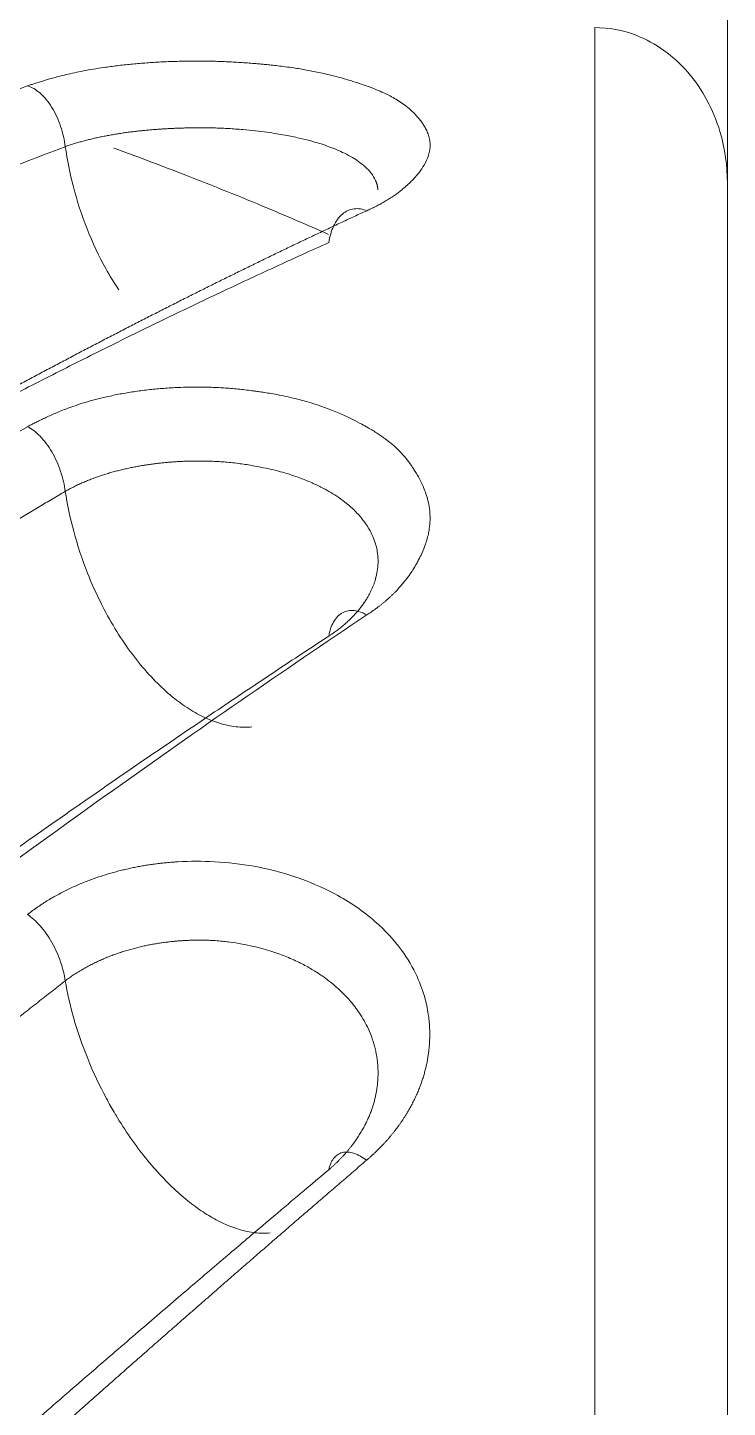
# Model space of a CAD drawing. Extents: x 6534 to 7663, y 0 to 827.
# Drawn here: x 6977.86 to 6980.73, y 237.98 to 243.63 of the extents above; entities that cross this region are included whole.
import ezdxf

# ---------------------------------------------------------------- set-up
doc = ezdxf.new("R2010")
doc.units = 0
doc.header["$LTSCALE"] = 30
doc.header["$MEASUREMENT"] = 0
doc.layers.add('1', color=7, linetype='CONTINUOUS')

msp = doc.modelspace()

# ---------------------------------------------------------------- linework, layer by layer
at = {"layer": '1', "color": 7, "linetype": 'Continuous', "lineweight": 18}
for points in [[(6980.7314, 245.6029), (6980.7314, 245.1228), (6980.7314, 244.2819), (6980.7314, 243.6039), (6980.7314, 243.1238), (6980.7314, 242.9951)], [(6980.7314, 242.9951), (6980.7314, 242.5837), (6980.7314, 241.2386), (6980.7314, 239.4073), (6980.7314, 237.1396), (6980.7314, 234.4967), (6980.7314, 231.5502), (6980.7314, 228.3798), (6980.7314, 225.0709), (6980.7314, 223.392)]]:
    msp.add_open_spline(points, degree=2, dxfattribs=at)
at = {"layer": '1', "color": 7, "linetype": 'Continuous', "lineweight": 13}
msp.add_rational_spline([(6980.1879, 243.6313), (6980.1879, 241.1796), (6980.1879, 233.2898), (6980.1879, 223.2876)], [1, 0.859501765558, 0.859501765558, 1], degree=3, dxfattribs=at)
for points, knots in [([(6980.1879, 243.6313), (6980.2433, 243.6313), (6980.3785, 243.6086), (6980.5837, 243.4656), (6980.7107, 243.2244), (6980.7314, 243.0627), (6980.7314, 242.9951)], [0, 0, 0, 0, 0.215664, 0.495437, 0.77521, 1, 1, 1, 1]), ([(6978.0172, 243.1433), (6978.0137, 243.1702), (6978.0075, 243.1986), (6977.9935, 243.2402), (6977.9881, 243.2538), (6977.976, 243.28), (6977.9693, 243.2925), (6977.9549, 243.3159), (6977.9471, 243.3268), (6977.9309, 243.3463), (6977.9225, 243.3549), (6977.9054, 243.3699), (6977.8967, 243.3761), (6977.8796, 243.3862), (6977.8711, 243.39), (6977.8628, 243.3927)], [0, 0, 0, 0, 0.25, 0.25, 0.375, 0.375, 0.5, 0.5, 0.625, 0.625, 0.75, 0.75, 0.875, 0.875, 1, 1, 1, 1]), ([(6979.2988, 242.966), (6979.2987, 242.967), (6979.2986, 242.9692), (6979.2982, 242.9724), (6979.2977, 242.9756), (6979.2972, 242.9788), (6979.2965, 242.9819), (6979.2958, 242.9849), (6979.2951, 242.988), (6979.2942, 242.9909), (6979.2933, 242.9938), (6979.2923, 242.9966), (6979.2913, 242.9994), (6979.2902, 243.0021), (6979.285, 243.0143), (6979.273, 243.034), (6979.249, 243.0593), (6979.2227, 243.0806), (6979.1942, 243.0996), (6979.1638, 243.1157), (6979.1314, 243.1303), (6979.0992, 243.1431), (6979.0641, 243.1552), (6979.0237, 243.1672), (6978.9746, 243.1792), (6978.9271, 243.1893), (6978.8823, 243.1968), (6978.8421, 243.2025), (6978.796, 243.2082), (6978.7435, 243.2137), (6978.7017, 243.2169), (6978.6732, 243.2184), (6978.6602, 243.219), (6978.6467, 243.2195), (6978.6328, 243.2199), (6978.6184, 243.2202), (6978.6037, 243.2205), (6978.5885, 243.2207), (6978.5729, 243.2208), (6978.5569, 243.2207), (6978.5405, 243.2206), (6978.5238, 243.2203), (6978.5066, 243.22), (6978.4891, 243.2194), (6978.4713, 243.2188), (6978.4532, 243.218), (6978.4347, 243.2171), (6978.416, 243.2159), (6978.3971, 243.2147), (6978.3779, 243.2132), (6978.3585, 243.2115), (6978.3389, 243.2097), (6978.3192, 243.2076), (6978.2995, 243.2054), (6978.2796, 243.2029), (6978.2597, 243.2002), (6978.2399, 243.1972), (6978.22, 243.194), (6978.2003, 243.1906), (6978.1807, 243.187), (6978.1613, 243.1831), (6978.1421, 243.1789), (6978.1231, 243.1745), (6978.1045, 243.1699), (6978.0862, 243.1651), (6978.0682, 243.16), (6978.0507, 243.1546), (6978.0336, 243.1491), (6978.0227, 243.1452), (6978.0172, 243.1433)], [0, 0, 0, 0, 0.005042, 0.010337, 0.015558, 0.020704, 0.025775, 0.030771, 0.035692, 0.040536, 0.045305, 0.049999, 0.054616, 0.059157, 0.063622, 0.116319, 0.162418, 0.202137, 0.235867, 0.271692, 0.303231, 0.331563, 0.358263, 0.390481, 0.424583, 0.462768, 0.484413, 0.508611, 0.53546, 0.565019, 0.597325, 0.604147, 0.611175, 0.618408, 0.625847, 0.633493, 0.641347, 0.649407, 0.657676, 0.666153, 0.674839, 0.683733, 0.692837, 0.702151, 0.711674, 0.721407, 0.731349, 0.741502, 0.751864, 0.762436, 0.773216, 0.784204, 0.795398, 0.806796, 0.818398, 0.830202, 0.842204, 0.854402, 0.866791, 0.879368, 0.892127, 0.905065, 0.918175, 0.931449, 0.944878, 0.958457, 0.972176, 0.986028, 1, 1, 1, 1]), ([(6978.0172, 243.1433), (6978.0251, 243.0893), (6978.0477, 242.976), (6978.1033, 242.8042), (6978.1702, 242.6623), (6978.2184, 242.5843), (6978.2374, 242.5565)], [0, 0, 0, 0, 0.268599, 0.549112, 0.829625, 1, 1, 1, 1]), ([(6979.2527, 242.8809), (6979.2444, 242.8843), (6979.2358, 242.8868), (6979.2186, 242.8895), (6979.2099, 242.8897), (6979.1928, 242.8877), (6979.1844, 242.8854), (6979.1681, 242.8782), (6979.1604, 242.8733), (6979.1458, 242.8611), (6979.1391, 242.8537), (6979.127, 242.837), (6979.1215, 242.8277), (6979.1075, 242.7974), (6979.1012, 242.7742), (6979.0977, 242.7505)], [0, 0, 0, 0, 0.125, 0.125, 0.25, 0.25, 0.375, 0.375, 0.5, 0.5, 0.625, 0.625, 0.75, 0.75, 1, 1, 1, 1]), ([(6977.8627, 241.9957), (6977.871, 241.9914), (6977.8795, 241.9861), (6977.8967, 241.973), (6977.9054, 241.9654), (6977.9225, 241.9478), (6977.931, 241.9379), (6977.9471, 241.9163), (6977.9549, 241.9046), (6977.9694, 241.8797), (6977.9761, 241.8666), (6977.9882, 241.8396), (6977.9936, 241.8258), (6978.0075, 241.7842), (6978.0137, 241.7564), (6978.0172, 241.7307)], [0, 0, 0, 0, 0.125, 0.125, 0.25, 0.25, 0.375, 0.375, 0.5, 0.5, 0.625, 0.625, 0.75, 0.75, 1, 1, 1, 1]), ([(6979.2989, 241.4579), (6979.2989, 241.459), (6979.2982, 241.4698), (6979.2958, 241.4894), (6979.2865, 241.5281), (6979.267, 241.5728), (6979.2333, 241.6204), (6979.1983, 241.6582), (6979.1641, 241.6869), (6979.1314, 241.7102), (6979.0989, 241.7305), (6979.0635, 241.7497), (6979.0229, 241.7688), (6978.9736, 241.7882), (6978.9258, 241.8043), (6978.8806, 241.8164), (6978.8399, 241.8258), (6978.793, 241.8352), (6978.7397, 241.8438), (6978.6972, 241.8488), (6978.6684, 241.8512), (6978.6554, 241.8521), (6978.6419, 241.853), (6978.628, 241.8537), (6978.6137, 241.8543), (6978.599, 241.8547), (6978.5838, 241.855), (6978.5683, 241.8552), (6978.5524, 241.8551), (6978.5361, 241.8549), (6978.5194, 241.8545), (6978.5023, 241.8539), (6978.4849, 241.8531), (6978.4672, 241.852), (6978.4492, 241.8507), (6978.4309, 241.8491), (6978.4123, 241.8473), (6978.3935, 241.8452), (6978.3745, 241.8428), (6978.3552, 241.8401), (6978.3358, 241.8371), (6978.3163, 241.8337), (6978.2967, 241.83), (6978.2771, 241.8259), (6978.2574, 241.8215), (6978.2377, 241.8168), (6978.2181, 241.8116), (6978.1985, 241.8061), (6978.1791, 241.8002), (6978.1599, 241.794), (6978.1409, 241.7873), (6978.1221, 241.7803), (6978.1036, 241.7729), (6978.0855, 241.7652), (6978.0677, 241.7571), (6978.0504, 241.7486), (6978.0334, 241.7399), (6978.0226, 241.7338), (6978.0172, 241.7307)], [0, 0, 0, 0, 0.003671, 0.035284, 0.064346, 0.132622, 0.189311, 0.235129, 0.271362, 0.303212, 0.331785, 0.358721, 0.390993, 0.425203, 0.463545, 0.485392, 0.509865, 0.537067, 0.567058, 0.599876, 0.60669, 0.613707, 0.620926, 0.628348, 0.635974, 0.643803, 0.651837, 0.660076, 0.66852, 0.677169, 0.686024, 0.695085, 0.704352, 0.713826, 0.723506, 0.733392, 0.743486, 0.753785, 0.764291, 0.775002, 0.785918, 0.797036, 0.808355, 0.819874, 0.831592, 0.843505, 0.85561, 0.867904, 0.880381, 0.893039, 0.905872, 0.918873, 0.932036, 0.945353, 0.958815, 0.972417, 0.986149, 1, 1, 1, 1]), ([(6978.0171, 241.7307), (6977.9993, 241.7202), (6977.9635, 241.6991), (6977.9096, 241.6671), (6977.8553, 241.6348), (6977.8006, 241.6021), (6977.7456, 241.5691), (6977.6902, 241.5357), (6977.6344, 241.502), (6977.5783, 241.4679), (6977.5218, 241.4334), (6977.4649, 241.3985), (6977.4076, 241.3633), (6977.35, 241.3277), (6977.292, 241.2918), (6977.2336, 241.2554), (6977.1749, 241.2187), (6977.1157, 241.1816), (6977.0562, 241.1441), (6976.9964, 241.1062), (6976.9361, 241.068), (6976.8755, 241.0293), (6976.8145, 240.9903), (6976.7531, 240.9508), (6976.6913, 240.911), (6976.6291, 240.8707), (6976.5666, 240.8301), (6976.5037, 240.789), (6976.4404, 240.7476), (6976.3767, 240.7057), (6976.3127, 240.6634), (6976.2483, 240.6207), (6976.1834, 240.5776), (6976.1182, 240.5341), (6976.0527, 240.4902), (6975.9867, 240.4458), (6975.9204, 240.401), (6975.8536, 240.3558), (6975.7865, 240.3101), (6975.719, 240.264), (6975.6511, 240.2175), (6975.5829, 240.1706), (6975.5142, 240.1232), (6975.4452, 240.0753), (6975.3758, 240.0271), (6975.3059, 239.9783), (6975.2358, 239.9292), (6975.1652, 239.8796), (6975.0942, 239.8295), (6975.0229, 239.779), (6974.9511, 239.728), (6974.879, 239.6766), (6974.8065, 239.6247), (6974.7336, 239.5723), (6974.6603, 239.5195), (6974.5867, 239.4662), (6974.5126, 239.4125), (6974.4382, 239.3583), (6974.3634, 239.3036), (6974.2882, 239.2484), (6974.2126, 239.1928), (6974.1366, 239.1367), (6974.0602, 239.0801), (6973.9835, 239.0231), (6973.9063, 238.9655), (6973.8288, 238.9075), (6973.7509, 238.8489), (6973.5594, 238.7046), (6973.1752, 238.4118), (6972.5172, 237.899), (6971.6172, 237.1761), (6970.4719, 236.2212), (6969.4315, 235.3157), (6968.5074, 234.4855), (6967.7074, 233.7512), (6966.685, 232.787), (6965.9243, 232.0452), (6965.4982, 231.6221), (6965.4787, 231.6027), (6965.4576, 231.5818), (6965.4352, 231.5594), (6965.4112, 231.5356), (6965.3858, 231.5102), (6965.3589, 231.4834), (6965.3305, 231.4551), (6965.3007, 231.4253), (6965.2694, 231.3941), (6965.2366, 231.3613), (6965.2024, 231.327), (6965.1667, 231.2912), (6965.1296, 231.2539), (6965.0909, 231.2151), (6965.0508, 231.1748), (6965.0093, 231.133), (6964.9663, 231.0896), (6964.9218, 231.0447), (6964.8758, 230.9982), (6964.8284, 230.9503), (6964.7795, 230.9007), (6964.7292, 230.8496), (6964.6774, 230.797), (6964.6242, 230.7428), (6964.5694, 230.687), (6964.5133, 230.6297), (6964.4557, 230.5707), (6964.3966, 230.5102), (6964.336, 230.4481), (6964.2741, 230.3843), (6964.2106, 230.319), (6964.1457, 230.2521), (6964.0794, 230.1835), (6964.0116, 230.1133), (6963.9424, 230.0414), (6963.8717, 229.9679), (6963.7996, 229.8928), (6963.726, 229.816), (6963.651, 229.7375), (6963.5746, 229.6574), (6963.4967, 229.5755), (6963.4174, 229.492), (6963.3367, 229.4068), (6963.2545, 229.3198), (6963.1709, 229.2312), (6963.0859, 229.1408), (6962.9995, 229.0487), (6962.9116, 228.9548), (6962.8223, 228.8592), (6962.7316, 228.7618), (6962.6396, 228.6626), (6962.5461, 228.5617), (6962.4512, 228.4589), (6962.3549, 228.3544), (6962.2572, 228.2481), (6962.1581, 228.1399), (6962.0577, 228.0299), (6961.9558, 227.9181), (6961.8526, 227.8044), (6961.748, 227.6889), (6961.6421, 227.5715), (6961.5348, 227.4522), (6961.4262, 227.331), (6961.3162, 227.2079), (6961.2048, 227.0829), (6961.0921, 226.956), (6960.9781, 226.8271), (6960.8628, 226.6964), (6960.7462, 226.5636), (6960.6282, 226.4289), (6960.509, 226.2922), (6960.3885, 226.1536), (6960.2666, 226.0129), (6960.1851, 225.9184), (6960.1441, 225.8708)], [0, 0, 0, 0, 0.003229, 0.006476, 0.009741, 0.013023, 0.016324, 0.019643, 0.02298, 0.026334, 0.029707, 0.033098, 0.036506, 0.039933, 0.043377, 0.04684, 0.05032, 0.053819, 0.057335, 0.06087, 0.064422, 0.067993, 0.071581, 0.075188, 0.078812, 0.082455, 0.086115, 0.089794, 0.093491, 0.097205, 0.100938, 0.104688, 0.108457, 0.112244, 0.116048, 0.119871, 0.123712, 0.127571, 0.131448, 0.135343, 0.139256, 0.143187, 0.147136, 0.151103, 0.155088, 0.159092, 0.163113, 0.167152, 0.17121, 0.175286, 0.179379, 0.183491, 0.187621, 0.191769, 0.195935, 0.200119, 0.204321, 0.208541, 0.212779, 0.217036, 0.22131, 0.225603, 0.229913, 0.234242, 0.238589, 0.242954, 0.247336, 0.251737, 0.275255, 0.311975, 0.361889, 0.424998, 0.501323, 0.53292, 0.576628, 0.632469, 0.700484, 0.701475, 0.702547, 0.703699, 0.704932, 0.706246, 0.70764, 0.709115, 0.710671, 0.712307, 0.714024, 0.715822, 0.7177, 0.71966, 0.7217, 0.72382, 0.726022, 0.728304, 0.730667, 0.733111, 0.735636, 0.738242, 0.740928, 0.743696, 0.746544, 0.749473, 0.752483, 0.755575, 0.758747, 0.762, 0.765334, 0.76875, 0.772246, 0.775824, 0.779483, 0.783223, 0.787044, 0.790946, 0.79493, 0.798995, 0.803142, 0.80737, 0.81168, 0.816071, 0.820543, 0.825098, 0.829734, 0.834451, 0.839251, 0.844132, 0.849096, 0.854141, 0.859268, 0.864477, 0.869769, 0.875143, 0.880598, 0.886137, 0.891757, 0.89746, 0.903246, 0.909114, 0.915065, 0.921099, 0.927216, 0.933415, 0.939698, 0.946064, 0.952513, 0.959046, 0.965662, 0.972361, 0.979145, 0.986013, 0.992964, 1, 1, 1, 1]), ([(6978.0172, 241.7307), (6978.0253, 241.6778), (6978.0484, 241.5669), (6978.1001, 241.4098), (6978.1436, 241.3123), (6978.1638, 241.272)], [0, 0, 0, 0, 0.360601, 0.726933, 1, 1, 1, 1]), ([(6978.1698, 241.2602), (6978.2063, 241.1888), (6978.2479, 241.1219), (6978.3142, 241.0335), (6978.3369, 241.006), (6978.383, 240.9555), (6978.4063, 240.9324), (6978.4528, 240.891), (6978.4761, 240.8726), (6978.5105, 240.8484), (6978.5219, 240.8409), (6978.5444, 240.8272), (6978.5555, 240.8208), (6978.5886, 240.8035), (6978.6104, 240.7939), (6978.6549, 240.7783), (6978.6775, 240.7723), (6978.7229, 240.7648), (6978.7456, 240.7633), (6978.7727, 240.7644), (6978.7774, 240.7647), (6978.782, 240.7651)], [0, 0, 0, 0, 0.217185, 0.217185, 0.325777, 0.325777, 0.434369, 0.434369, 0.542962, 0.542962, 0.597258, 0.597258, 0.651554, 0.651554, 0.760147, 0.760147, 0.868739, 0.868739, 0.977331, 0.977331, 1, 1, 1, 1]), ([(6979.2528, 241.2242), (6979.2444, 241.2291), (6979.2359, 241.2332), (6979.2186, 241.2394), (6979.2099, 241.2415), (6979.1928, 241.2433), (6979.1843, 241.243), (6979.1681, 241.2399), (6979.1603, 241.2371), (6979.1457, 241.229), (6979.139, 241.2237), (6979.1268, 241.211), (6979.1214, 241.2035), (6979.1073, 241.1787), (6979.101, 241.1588), (6979.0975, 241.1378)], [0, 0, 0, 0, 0.125, 0.125, 0.25, 0.25, 0.375, 0.375, 0.5, 0.5, 0.625, 0.625, 0.75, 0.75, 1, 1, 1, 1]), ([(6979.5068, 239.433), (6979.5071, 239.4352), (6979.5077, 239.4404), (6979.5086, 239.4484), (6979.5094, 239.4571), (6979.51, 239.4656), (6979.5105, 239.4742), (6979.5109, 239.4826), (6979.5112, 239.491), (6979.5113, 239.4994), (6979.5113, 239.5076), (6979.5112, 239.5159), (6979.511, 239.524), (6979.5107, 239.5321), (6979.5102, 239.5402), (6979.5097, 239.5481), (6979.509, 239.556), (6979.5082, 239.5639), (6979.5073, 239.5717), (6979.5037, 239.6005), (6979.4923, 239.658), (6979.4594, 239.75), (6979.3956, 239.8589), (6979.2881, 239.9761), (6979.1397, 240.0787), (6978.9675, 240.1531), (6978.7982, 240.1967), (6978.6345, 240.2159), (6978.5224, 240.2156), (6978.4601, 240.2115), (6978.4414, 240.21), (6978.4223, 240.2082), (6978.4028, 240.206), (6978.383, 240.2035), (6978.3629, 240.2007), (6978.3425, 240.1974), (6978.3218, 240.1938), (6978.3009, 240.1898), (6978.2797, 240.1853), (6978.2582, 240.1804), (6978.2366, 240.1751), (6978.2147, 240.1692), (6978.1927, 240.1629), (6978.1705, 240.156), (6978.1483, 240.1486), (6978.1259, 240.1407), (6978.1035, 240.1322), (6978.081, 240.1231), (6978.0585, 240.1134), (6978.0361, 240.1031), (6978.0137, 240.0922), (6977.9915, 240.0806), (6977.9694, 240.0684), (6977.9474, 240.0555), (6977.9257, 240.0419), (6977.9043, 240.0276), (6977.8831, 240.0126), (6977.8696, 240.0022), (6977.8627, 239.9969)], [0, 0, 0, 0, 0.004137, 0.009409, 0.014648, 0.019857, 0.025033, 0.030178, 0.03529, 0.040369, 0.045416, 0.05043, 0.055411, 0.060359, 0.065273, 0.070153, 0.075, 0.079812, 0.084591, 0.089335, 0.132984, 0.191615, 0.26437, 0.349752, 0.445745, 0.523958, 0.594338, 0.6581, 0.716266, 0.723421, 0.730739, 0.738221, 0.745869, 0.753686, 0.761673, 0.769835, 0.778172, 0.786688, 0.795385, 0.804268, 0.813338, 0.822599, 0.832056, 0.841711, 0.851568, 0.861631, 0.871905, 0.882394, 0.893102, 0.904033, 0.915191, 0.926582, 0.93821, 0.95008, 0.962192, 0.974549, 0.987152, 1, 1, 1, 1]), ([(6977.8627, 239.9969), (6977.871, 239.9912), (6977.8795, 239.9845), (6977.8967, 239.9689), (6977.9054, 239.96), (6977.9225, 239.9405), (6977.9309, 239.9297), (6977.9471, 239.9067), (6977.9549, 239.8944), (6977.9694, 239.8689), (6977.9761, 239.8557), (6977.9882, 239.8288), (6977.9935, 239.8153), (6978.0075, 239.7749), (6978.0137, 239.7487), (6978.0172, 239.7249)], [0, 0, 0, 0, 0.125, 0.125, 0.25, 0.25, 0.375, 0.375, 0.5, 0.5, 0.625, 0.625, 0.75, 0.75, 1, 1, 1, 1]), ([(6979.2989, 239.3644), (6979.2989, 239.3647), (6979.2988, 239.3673), (6979.2986, 239.3723), (6979.2981, 239.3792), (6979.2975, 239.3861), (6979.2968, 239.3928), (6979.2961, 239.3995), (6979.2952, 239.4061), (6979.2943, 239.4125), (6979.2932, 239.4189), (6979.2921, 239.4252), (6979.2909, 239.4313), (6979.2897, 239.4374), (6979.2883, 239.4433), (6979.287, 239.4492), (6979.2855, 239.4549), (6979.284, 239.4605), (6979.279, 239.4784), (6979.2691, 239.5069), (6979.252, 239.544), (6979.2334, 239.5769), (6979.2143, 239.6057), (6979.1916, 239.6356), (6979.1648, 239.6656), (6979.1332, 239.6957), (6979.102, 239.7221), (6979.0678, 239.7473), (6979.0283, 239.7727), (6978.9803, 239.7987), (6978.9357, 239.8191), (6978.896, 239.8343), (6978.8636, 239.8452), (6978.8272, 239.8561), (6978.7863, 239.8667), (6978.7407, 239.8764), (6978.7043, 239.8822), (6978.679, 239.8853), (6978.6662, 239.8867), (6978.6529, 239.888), (6978.6392, 239.8891), (6978.625, 239.89), (6978.6104, 239.8907), (6978.5954, 239.8913), (6978.5799, 239.8916), (6978.564, 239.8917), (6978.5476, 239.8915), (6978.5309, 239.8911), (6978.5138, 239.8904), (6978.4962, 239.8895), (6978.4784, 239.8882), (6978.4601, 239.8865), (6978.4416, 239.8845), (6978.4227, 239.8822), (6978.4036, 239.8795), (6978.3842, 239.8763), (6978.3646, 239.8727), (6978.3448, 239.8687), (6978.3249, 239.8643), (6978.3048, 239.8593), (6978.2847, 239.8539), (6978.2645, 239.848), (6978.2443, 239.8416), (6978.2241, 239.8347), (6978.204, 239.8273), (6978.1841, 239.8193), (6978.1643, 239.8108), (6978.1447, 239.8018), (6978.1253, 239.7923), (6978.1063, 239.7823), (6978.0876, 239.7718), (6978.0693, 239.7608), (6978.0514, 239.7493), (6978.0339, 239.7374), (6978.0228, 239.7291), (6978.0172, 239.7249)], [0, 0, 0, 0, 0.000731, 0.006642, 0.012478, 0.018238, 0.023922, 0.029529, 0.03506, 0.040513, 0.045888, 0.051186, 0.056405, 0.061546, 0.066608, 0.071591, 0.076495, 0.081321, 0.086068, 0.12255, 0.155651, 0.185457, 0.212098, 0.23574, 0.270728, 0.3016, 0.329319, 0.355271, 0.38732, 0.420905, 0.458363, 0.476326, 0.496097, 0.517756, 0.541348, 0.566902, 0.59444, 0.601139, 0.608054, 0.615183, 0.62253, 0.630094, 0.637876, 0.645876, 0.654095, 0.662532, 0.67119, 0.680068, 0.689165, 0.698484, 0.708023, 0.717783, 0.727763, 0.737965, 0.748388, 0.759032, 0.769895, 0.780977, 0.792277, 0.803792, 0.815522, 0.827465, 0.839617, 0.851977, 0.864538, 0.877297, 0.89025, 0.903391, 0.916714, 0.930211, 0.943872, 0.957691, 0.971658, 0.985766, 1, 1, 1, 1]), ([(6978.0172, 239.7249), (6977.9987, 239.7104), (6977.9611, 239.6811), (6977.9041, 239.6363), (6977.8454, 239.5901), (6977.7852, 239.5427), (6977.7235, 239.4939), (6977.6602, 239.4438), (6977.5954, 239.3923), (6977.529, 239.3395), (6977.461, 239.2852), (6977.3915, 239.2296), (6977.3204, 239.1725), (6977.2477, 239.114), (6977.1734, 239.0541), (6977.0975, 238.9928), (6977.02, 238.9299), (6976.9409, 238.8656), (6976.8602, 238.7998), (6976.7779, 238.7325), (6976.6939, 238.6637), (6976.6083, 238.5934), (6976.5211, 238.5215), (6976.4323, 238.448), (6976.3418, 238.373), (6976.2497, 238.2964), (6976.1559, 238.2182), (6976.0605, 238.1384), (6975.9634, 238.0569), (6975.8646, 237.9738), (6975.7642, 237.889), (6975.6621, 237.8026), (6975.5583, 237.7145), (6975.4528, 237.6247), (6975.3457, 237.5331), (6975.2369, 237.4399), (6975.1263, 237.3449), (6975.0141, 237.2481), (6974.9002, 237.1496), (6974.7846, 237.0492), (6974.6672, 236.9471), (6974.5482, 236.8432), (6974.4275, 236.7374), (6974.305, 236.6298), (6974.1809, 236.5204), (6974.055, 236.4091), (6973.9274, 236.2959), (6973.7981, 236.1808), (6973.667, 236.0638), (6973.5342, 235.9449), (6973.3997, 235.824), (6973.2635, 235.7012), (6973.1256, 235.5764), (6972.9859, 235.4497), (6972.8444, 235.3209), (6972.7013, 235.1901), (6972.5564, 235.0573), (6972.4097, 234.9225), (6972.2614, 234.7856), (6972.1113, 234.6467), (6971.9594, 234.5057), (6971.8058, 234.3626), (6971.6505, 234.2173), (6971.4934, 234.07), (6971.3347, 233.9205), (6971.1741, 233.7689), (6971.0119, 233.6152), (6970.6578, 233.2785), (6970.1113, 232.754), (6969.3717, 232.0336), (6968.6304, 231.301), (6967.888, 230.5567), (6967.3403, 229.9998), (6966.9199, 229.5687), (6966.5586, 229.1966), (6965.9935, 228.6095), (6965.4788, 228.0681), (6965.0851, 227.6502), (6964.8824, 227.4343), (6964.6885, 227.227), (6964.5036, 227.0285), (6964.3274, 226.8389), (6964.1602, 226.6582), (6964.0017, 226.4866), (6963.8521, 226.324), (6963.7112, 226.1706), (6963.5792, 226.0265), (6963.4942, 225.9333), (6963.4531, 225.8883)], [0, 0, 0, 0, 0.004114, 0.008336, 0.012667, 0.017104, 0.02165, 0.026303, 0.031064, 0.035933, 0.04091, 0.045994, 0.051185, 0.056485, 0.061892, 0.067406, 0.073028, 0.078757, 0.084594, 0.090538, 0.09659, 0.102749, 0.109016, 0.11539, 0.121871, 0.128459, 0.135155, 0.141958, 0.148869, 0.155887, 0.163012, 0.170244, 0.177583, 0.18503, 0.192584, 0.200244, 0.208012, 0.215888, 0.22387, 0.231959, 0.240155, 0.248458, 0.256868, 0.265386, 0.274009, 0.28274, 0.291578, 0.300522, 0.309574, 0.318732, 0.327997, 0.33737, 0.346849, 0.356436, 0.366129, 0.37593, 0.385839, 0.395854, 0.405977, 0.416207, 0.426545, 0.43699, 0.447542, 0.458202, 0.46897, 0.479846, 0.490829, 0.50192, 0.551693, 0.601479, 0.651284, 0.701114, 0.750975, 0.761533, 0.785784, 0.823743, 0.875438, 0.8897, 0.903376, 0.916465, 0.928967, 0.940881, 0.952206, 0.962944, 0.973092, 0.982651, 0.991621, 1, 1, 1, 1]), ([(6978.0172, 239.7249), (6978.0254, 239.6757), (6978.0487, 239.5716), (6978.1057, 239.4058), (6978.1666, 239.2762), (6978.2065, 239.2052), (6978.2172, 239.1869)], [0, 0, 0, 0, 0.297698, 0.596217, 0.894736, 1, 1, 1, 1]), ([(6978.224, 239.1754), (6978.2431, 239.1433), (6978.2632, 239.1123), (6978.3045, 239.0528), (6978.3258, 239.0245), (6978.3689, 238.9711), (6978.3908, 238.946), (6978.4346, 238.8995), (6978.4566, 238.878), (6978.5002, 238.8389), (6978.5218, 238.8211), (6978.5639, 238.7895), (6978.5845, 238.7756), (6978.6155, 238.7568), (6978.6259, 238.7509), (6978.6468, 238.7397), (6978.6574, 238.7345), (6978.6892, 238.7199), (6978.7106, 238.7118), (6978.7532, 238.6993), (6978.7744, 238.6949), (6978.8161, 238.6903), (6978.8366, 238.69), (6978.8565, 238.692)], [0, 0, 0, 0, 0.100002, 0.100002, 0.200005, 0.200005, 0.300007, 0.300007, 0.40001, 0.40001, 0.500012, 0.500012, 0.600015, 0.600015, 0.650016, 0.650016, 0.700017, 0.700017, 0.80002, 0.80002, 0.900022, 0.900022, 1, 1, 1, 1]), ([(6979.0978, 238.9509), (6979.1012, 238.9684), (6979.1075, 238.9842), (6979.1214, 239.0026), (6979.1267, 239.0079), (6979.1388, 239.0161), (6979.1455, 239.0191), (6979.16, 239.0228), (6979.1678, 239.0234), (6979.184, 239.0223), (6979.1924, 239.0206), (6979.2095, 239.0149), (6979.2182, 239.0111), (6979.2354, 239.0015), (6979.244, 238.9959), (6979.2523, 238.9896)], [0, 0, 0, 0, 0.25, 0.25, 0.375, 0.375, 0.5, 0.5, 0.625, 0.625, 0.75, 0.75, 0.875, 0.875, 1, 1, 1, 1])]:
    msp.add_open_spline(points, degree=3, knots=knots, dxfattribs=at)
at = {"layer": '1', "color": 7, "linetype": 'Continuous', "lineweight": 18}
for points, knots in [([(6979.2527, 242.8809), (6979.2556, 242.8822), (6979.2615, 242.8848), (6979.2703, 242.8889), (6979.2792, 242.8931), (6979.2882, 242.8975), (6979.2971, 242.9021), (6979.3061, 242.9069), (6979.3152, 242.9118), (6979.3242, 242.9169), (6979.3331, 242.9222), (6979.3421, 242.9276), (6979.351, 242.9333), (6979.3598, 242.9391), (6979.3758, 242.9502), (6979.3963, 242.9657), (6979.4183, 242.9845), (6979.4348, 243.0003), (6979.4467, 243.0129), (6979.4577, 243.0255), (6979.4723, 243.0432), (6979.4916, 243.0717), (6979.5053, 243.1023), (6979.5118, 243.1305), (6979.5132, 243.1522), (6979.511, 243.1739), (6979.5053, 243.1945), (6979.4971, 243.2133), (6979.4879, 243.2299), (6979.4777, 243.245), (6979.4671, 243.2585), (6979.4565, 243.2705), (6979.4473, 243.28), (6979.4376, 243.2896), (6979.4241, 243.3018), (6979.4041, 243.3177), (6979.3802, 243.3338), (6979.3558, 243.3479), (6979.3295, 243.3611), (6979.2983, 243.3749), (6979.2662, 243.3874), (6979.2314, 243.3997), (6979.1947, 243.4117), (6979.1478, 243.4255), (6979.1033, 243.437), (6979.0648, 243.4459), (6979.0356, 243.452), (6979.0073, 243.4573), (6978.9802, 243.462), (6978.9511, 243.4665), (6978.9207, 243.4707), (6978.8898, 243.4745), (6978.8627, 243.4776), (6978.8394, 243.48), (6978.82, 243.4818), (6978.8047, 243.4831), (6978.7864, 243.4847), (6978.7637, 243.4865), (6978.735, 243.4885), (6978.7061, 243.4902), (6978.6771, 243.4916), (6978.648, 243.4928), (6978.6204, 243.4936), (6978.5834, 243.4942), (6978.5411, 243.4943), (6978.4965, 243.4936), (6978.4513, 243.4923), (6978.4015, 243.4902), (6978.3433, 243.4864), (6978.2859, 243.4815), (6978.2295, 243.4753), (6978.1637, 243.4666), (6978.0925, 243.4546), (6978.0338, 243.442), (6977.9946, 243.4322), (6977.9709, 243.4259), (6977.9489, 243.4198), (6977.9287, 243.4138), (6977.9101, 243.4081), (6977.893, 243.4027), (6977.8774, 243.3976), (6977.8675, 243.3943), (6977.8628, 243.3927)], [0, 0, 0, 0, 0.004196, 0.008522, 0.012978, 0.017566, 0.022285, 0.027135, 0.032119, 0.037236, 0.042486, 0.047869, 0.053387, 0.059039, 0.064826, 0.085387, 0.103049, 0.117746, 0.129428, 0.138061, 0.15248, 0.178567, 0.21651, 0.236498, 0.256691, 0.277053, 0.29755, 0.315177, 0.331444, 0.346359, 0.359933, 0.372181, 0.383117, 0.389128, 0.402054, 0.421811, 0.440026, 0.455709, 0.470238, 0.487256, 0.506967, 0.518872, 0.537059, 0.557447, 0.579966, 0.591631, 0.602596, 0.612874, 0.622478, 0.631418, 0.642987, 0.653169, 0.66199, 0.669472, 0.67563, 0.680475, 0.684017, 0.692951, 0.701856, 0.710736, 0.719594, 0.728435, 0.737262, 0.744603, 0.761859, 0.77536, 0.78493, 0.802815, 0.820788, 0.838877, 0.857111, 0.875511, 0.904838, 0.932147, 0.942455, 0.952258, 0.961548, 0.970316, 0.978552, 0.98625, 0.993401, 1, 1, 1, 1]), ([(6957.2122, 226.4269), (6957.5471, 226.8526), (6958.2672, 227.7471), (6959.43, 229.122), (6960.7469, 230.5985), (6962.23, 232.1683), (6963.9077, 233.8349), (6965.7823, 235.5674), (6967.7681, 237.2566), (6969.7167, 238.7687), (6971.4999, 240.0254), (6973.0853, 241.0378), (6974.494, 241.8489), (6975.751, 242.4965), (6976.8598, 243.0022), (6977.5456, 243.2755), (6977.8628, 243.3927)], [0, 0, 0, 0, 0.051416, 0.109485, 0.173664, 0.244952, 0.324478, 0.414177, 0.511533, 0.605754, 0.69044, 0.765709, 0.83375, 0.895352, 0.951117, 1, 1, 1, 1]), ([(6978.0172, 243.1433), (6977.6992, 243.0237), (6977.0117, 242.7454), (6975.9004, 242.2328), (6974.641, 241.5785), (6973.23, 240.7614), (6971.6427, 239.7445), (6969.858, 238.4854), (6967.9087, 236.9743), (6965.9234, 235.29), (6964.0502, 233.5656), (6962.3745, 231.9092), (6960.8936, 230.3511), (6959.5791, 228.8875), (6958.4188, 227.5262), (6957.7003, 226.6416), (6957.3662, 226.2207)], [0, 0, 0, 0, 0.048883, 0.104649, 0.166251, 0.234292, 0.309561, 0.394246, 0.488468, 0.585823, 0.675522, 0.755049, 0.826337, 0.890516, 0.948585, 1, 1, 1, 1]), ([(6978.2161, 243.1376), (6978.3075, 243.1043), (6978.5114, 243.0277), (6978.805, 242.9099), (6979.0067, 242.8236), (6979.0966, 242.784)], [0, 0, 0, 0, 0.308896, 0.690927, 1, 1, 1, 1]), ([(6979.2527, 242.8809), (6979.2359, 242.8731), (6979.2023, 242.8576), (6979.1517, 242.834), (6979.101, 242.8102), (6979.0501, 242.7862), (6978.9991, 242.762), (6978.9479, 242.7375), (6978.8965, 242.7129), (6978.845, 242.6879), (6978.7933, 242.6628), (6978.7414, 242.6375), (6978.6893, 242.6119), (6978.6371, 242.5861), (6978.5847, 242.56), (6978.5322, 242.5337), (6978.4794, 242.5072), (6978.4266, 242.4805), (6978.3735, 242.4536), (6978.3203, 242.4264), (6978.2669, 242.3989), (6978.2133, 242.3713), (6978.1596, 242.3434), (6978.1057, 242.3153), (6978.0516, 242.2869), (6977.9974, 242.2584), (6977.943, 242.2295), (6977.8884, 242.2005), (6977.8337, 242.1712), (6977.7788, 242.1417), (6977.7237, 242.1119), (6977.6685, 242.0819), (6977.6131, 242.0517), (6977.5575, 242.0212), (6977.5017, 241.9905), (6977.4458, 241.9595), (6977.3897, 241.9283), (6977.3335, 241.8969), (6977.2771, 241.8652), (6977.2205, 241.8333), (6977.1637, 241.8012), (6977.1068, 241.7688), (6977.0497, 241.7361), (6976.9925, 241.7032), (6976.9351, 241.6701), (6976.8775, 241.6367), (6976.8197, 241.6031), (6976.5832, 241.4649), (6976.1574, 241.21), (6975.5299, 240.818), (6974.8714, 240.3894), (6974.2228, 239.95), (6973.5818, 239.5003), (6972.9462, 239.0397), (6972.2719, 238.5352), (6971.6364, 238.0441), (6971.0211, 237.5559), (6970.4077, 237.0574), (6969.6996, 236.4658), (6969.0473, 235.9044), (6968.4936, 235.4165), (6968.0811, 235.047), (6967.7014, 234.7019), (6967.3545, 234.3826), (6967.0405, 234.09), (6966.7592, 233.8253), (6966.5107, 233.5893), (6966.2174, 233.3082), (6965.8729, 232.9742), (6965.4711, 232.5789), (6965.083, 232.1917), (6964.7085, 231.8132), (6964.3477, 231.4437), (6964.0005, 231.0837), (6963.5433, 230.6039), (6962.9821, 230.004), (6962.3236, 229.2829), (6961.6955, 228.5788), (6961.2457, 228.0629), (6960.9624, 227.7335), (6960.8354, 227.5851), (6960.7093, 227.437), (6960.5841, 227.2892), (6960.4599, 227.1419), (6960.3365, 226.995), (6960.2142, 226.8484), (6960.0927, 226.7023), (6959.9722, 226.5567), (6959.8526, 226.4114), (6959.734, 226.2666), (6959.6163, 226.1223), (6959.4995, 225.9784), (6959.3836, 225.835), (6959.2687, 225.6921), (6959.1547, 225.5496), (6959.0417, 225.4077), (6958.9295, 225.2663), (6958.8183, 225.1253), (6958.7081, 224.985), (6958.635, 224.8914), (6958.5986, 224.8447)], [0, 0, 0, 0, 0.002612, 0.00523, 0.007854, 0.010483, 0.013118, 0.015759, 0.018405, 0.021057, 0.023715, 0.026378, 0.029047, 0.031721, 0.034401, 0.037087, 0.039779, 0.042476, 0.045179, 0.047887, 0.050601, 0.053321, 0.056047, 0.058778, 0.061515, 0.064257, 0.067005, 0.069759, 0.072519, 0.075284, 0.078055, 0.080832, 0.083614, 0.086402, 0.089196, 0.091996, 0.094801, 0.097612, 0.100428, 0.103251, 0.106079, 0.108912, 0.111752, 0.114597, 0.117448, 0.120304, 0.123167, 0.126035, 0.155428, 0.186093, 0.21803, 0.25124, 0.279844, 0.310159, 0.342186, 0.375926, 0.400402, 0.429294, 0.462604, 0.50033, 0.52125, 0.540633, 0.558482, 0.574794, 0.589571, 0.602813, 0.614518, 0.624688, 0.644311, 0.663324, 0.681727, 0.69952, 0.716704, 0.733277, 0.749241, 0.782363, 0.814237, 0.844864, 0.874244, 0.88057, 0.886861, 0.893119, 0.899343, 0.905533, 0.911689, 0.917812, 0.923901, 0.929956, 0.935978, 0.941966, 0.94792, 0.953841, 0.959728, 0.965582, 0.971402, 0.977188, 0.982941, 0.988661, 0.994347, 1, 1, 1, 1]), ([(6972.937, 239.1022), (6973.0575, 239.1885), (6973.428, 239.4516), (6974.0491, 239.8799), (6974.7746, 240.3599), (6975.4524, 240.7892), (6976.0575, 241.1567), (6976.4741, 241.3995), (6976.7276, 241.5437), (6976.8423, 241.6083), (6976.9568, 241.6723), (6977.0712, 241.7355), (6977.1854, 241.7981), (6977.2994, 241.8599), (6977.4133, 241.9211), (6977.5269, 241.9815), (6977.6404, 242.0413), (6977.7537, 242.1003), (6977.8668, 242.1586), (6977.9797, 242.2161), (6978.0925, 242.273), (6978.205, 242.329), (6978.3173, 242.3844), (6978.4295, 242.439), (6978.5414, 242.4929), (6978.6531, 242.5459), (6978.7646, 242.5983), (6978.8759, 242.6498), (6978.9869, 242.7007), (6979.0608, 242.7339), (6979.0977, 242.7505)], [0, 0, 0, 0, 0.056687, 0.174579, 0.293749, 0.4021, 0.499585, 0.58616, 0.604889, 0.623625, 0.642368, 0.661118, 0.679874, 0.698638, 0.717409, 0.736188, 0.754974, 0.773768, 0.79257, 0.811381, 0.8302, 0.849029, 0.867866, 0.886712, 0.905568, 0.924434, 0.94331, 0.962196, 0.981092, 1, 1, 1, 1]), ([(6979.2528, 241.2242), (6979.2558, 241.2261), (6979.2619, 241.23), (6979.2709, 241.2361), (6979.28, 241.2423), (6979.2891, 241.2489), (6979.2982, 241.2556), (6979.3073, 241.2626), (6979.3163, 241.2698), (6979.3253, 241.2773), (6979.3343, 241.285), (6979.3432, 241.2929), (6979.3521, 241.3011), (6979.3608, 241.3096), (6979.3774, 241.3263), (6979.3987, 241.35), (6979.4213, 241.3788), (6979.4375, 241.4022), (6979.4487, 241.4201), (6979.4576, 241.4354), (6979.4678, 241.4535), (6979.4809, 241.4801), (6979.4958, 241.5174), (6979.5065, 241.5568), (6979.512, 241.5947), (6979.5131, 241.6275), (6979.5106, 241.6604), (6979.5046, 241.6915), (6979.4963, 241.7201), (6979.4868, 241.7454), (6979.4764, 241.7684), (6979.4656, 241.7891), (6979.4549, 241.8075), (6979.4456, 241.8221), (6979.4358, 241.8369), (6979.4221, 241.8558), (6979.4021, 241.8802), (6979.378, 241.9051), (6979.3536, 241.927), (6979.3272, 241.9477), (6979.2959, 241.9692), (6979.2638, 241.9888), (6979.229, 242.0081), (6979.1922, 242.027), (6979.1452, 242.0488), (6979.1007, 242.0671), (6979.0621, 242.0813), (6979.0329, 242.0909), (6979.0046, 242.0994), (6978.9773, 242.1069), (6978.9466, 242.1144), (6978.9134, 242.1217), (6978.8789, 242.1284), (6978.8493, 242.1336), (6978.8247, 242.1374), (6978.8054, 242.1402), (6978.7847, 242.1431), (6978.7611, 242.1461), (6978.7324, 242.1492), (6978.7036, 242.1519), (6978.6746, 242.1542), (6978.6456, 242.156), (6978.6184, 242.1573), (6978.5814, 242.1582), (6978.5396, 242.1583), (6978.4945, 242.1571), (6978.4494, 242.155), (6978.3993, 242.1515), (6978.3414, 242.1454), (6978.2843, 242.1373), (6978.2283, 242.1274), (6978.1614, 242.1129), (6978.0906, 242.0937), (6978.0321, 242.0734), (6977.9941, 242.0582), (6977.9704, 242.0482), (6977.9485, 242.0385), (6977.9283, 242.0291), (6977.9098, 242.0201), (6977.8928, 242.0115), (6977.8773, 242.0035), (6977.8674, 241.9982), (6977.8627, 241.9957)], [0, 0, 0, 0, 0.004321, 0.008757, 0.013308, 0.017975, 0.022759, 0.027659, 0.032676, 0.03781, 0.043062, 0.048432, 0.05392, 0.059526, 0.06525, 0.087107, 0.105484, 0.120297, 0.131488, 0.139018, 0.148952, 0.165372, 0.18836, 0.217989, 0.238055, 0.258307, 0.278711, 0.299231, 0.31685, 0.3331, 0.347991, 0.361535, 0.373745, 0.384638, 0.390762, 0.403644, 0.423197, 0.441358, 0.456969, 0.471445, 0.488406, 0.508039, 0.519936, 0.538006, 0.558366, 0.580944, 0.592541, 0.603471, 0.613747, 0.62338, 0.632381, 0.645485, 0.656801, 0.666364, 0.674204, 0.680339, 0.684784, 0.693695, 0.702578, 0.711437, 0.720276, 0.729098, 0.737908, 0.744908, 0.762554, 0.775601, 0.785638, 0.803442, 0.821334, 0.839343, 0.857494, 0.87581, 0.90648, 0.932347, 0.942641, 0.952426, 0.961696, 0.97044, 0.97865, 0.986318, 0.993437, 1, 1, 1, 1]), ([(6959.9963, 226.0816), (6960.1173, 226.2233), (6960.3869, 226.5365), (6960.8223, 227.0379), (6961.3211, 227.6035), (6961.8748, 228.2218), (6962.486, 228.8924), (6963.157, 229.6149), (6963.8902, 230.3882), (6964.6892, 231.2123), (6965.562, 232.0909), (6966.5213, 233.0309), (6967.5823, 234.0399), (6968.7535, 235.1161), (6970.0439, 236.2561), (6971.4723, 237.4615), (6973.0536, 238.7237), (6974.7231, 239.9653), (6976.3494, 241.0757), (6977.3822, 241.7146), (6977.8627, 241.9957)], [0, 0, 0, 0, 0.02069, 0.045923, 0.074002, 0.105039, 0.139146, 0.176433, 0.217015, 0.26101, 0.308775, 0.361166, 0.419088, 0.483418, 0.553958, 0.631897, 0.719999, 0.817851, 0.913935, 1, 1, 1, 1]), ([(6979.0978, 241.1376), (6979.1009, 241.1396), (6979.107, 241.1437), (6979.116, 241.1499), (6979.1247, 241.1562), (6979.1332, 241.1625), (6979.1415, 241.1689), (6979.1496, 241.1753), (6979.1574, 241.1818), (6979.165, 241.1884), (6979.1723, 241.195), (6979.1795, 241.2016), (6979.1863, 241.2082), (6979.193, 241.2149), (6979.1994, 241.2215), (6979.2056, 241.2282), (6979.2116, 241.2349), (6979.2173, 241.2416), (6979.2228, 241.2482), (6979.228, 241.2549), (6979.2331, 241.2615), (6979.2379, 241.2681), (6979.2425, 241.2747), (6979.2468, 241.2812), (6979.251, 241.2877), (6979.2549, 241.2942), (6979.2587, 241.3006), (6979.2622, 241.3069), (6979.2656, 241.3132), (6979.2687, 241.3194), (6979.2717, 241.3256), (6979.2744, 241.3317), (6979.277, 241.3377), (6979.2795, 241.3436), (6979.2817, 241.3495), (6979.2838, 241.3552), (6979.2891, 241.3709), (6979.2955, 241.3958), (6979.2994, 241.4282), (6979.2994, 241.4486), (6979.2989, 241.4579)], [0, 0, 0, 0, 0.022093, 0.044167, 0.066212, 0.08822, 0.110182, 0.132091, 0.153937, 0.175713, 0.197413, 0.219029, 0.24055, 0.261967, 0.283272, 0.304456, 0.325511, 0.346429, 0.367202, 0.387824, 0.408288, 0.428586, 0.44871, 0.468654, 0.488408, 0.507968, 0.527326, 0.546475, 0.565411, 0.584127, 0.602619, 0.620881, 0.638909, 0.656697, 0.674241, 0.691537, 0.708579, 0.815208, 0.91591, 1, 1, 1, 1]), ([(6979.2528, 241.2242), (6978.9087, 240.9937), (6978.1619, 240.4773), (6976.9495, 239.5876), (6975.5675, 238.5132), (6974.0054, 237.2292), (6972.2335, 235.6916), (6970.3313, 233.9486), (6968.4383, 232.1213), (6966.693, 230.3574), (6965.1257, 228.7081), (6963.7185, 227.1719), (6962.4681, 225.7613), (6961.6891, 224.856), (6961.326, 224.4275)], [0, 0, 0, 0, 0.061291, 0.131666, 0.209845, 0.296538, 0.393852, 0.503813, 0.609528, 0.704265, 0.790345, 0.868007, 0.938059, 1, 1, 1, 1]), ([(6961.1782, 224.6006), (6961.1979, 224.6236), (6961.2378, 224.6701), (6961.2984, 224.7407), (6961.3605, 224.8129), (6961.4241, 224.8867), (6961.4893, 224.9622), (6961.5559, 225.0394), (6961.6241, 225.1181), (6961.6939, 225.1985), (6961.7651, 225.2805), (6961.838, 225.3641), (6961.9123, 225.4493), (6961.9882, 225.5361), (6962.0656, 225.6245), (6962.1446, 225.7144), (6962.2252, 225.806), (6962.3073, 225.8991), (6962.3909, 225.9937), (6962.4761, 226.09), (6962.5629, 226.1877), (6962.6513, 226.287), (6962.7412, 226.3879), (6962.8327, 226.4902), (6962.9257, 226.5941), (6963.0204, 226.6994), (6963.1166, 226.8063), (6963.2144, 226.9146), (6963.3138, 227.0244), (6963.4147, 227.1357), (6963.5173, 227.2484), (6963.6214, 227.3626), (6963.7271, 227.4782), (6963.8345, 227.5953), (6963.9434, 227.7137), (6964.0539, 227.8336), (6964.166, 227.9548), (6964.2797, 228.0775), (6964.395, 228.2015), (6964.5119, 228.3268), (6964.6303, 228.4535), (6964.7504, 228.5815), (6964.8721, 228.7109), (6964.9954, 228.8415), (6965.1203, 228.9735), (6965.2468, 229.1067), (6965.3749, 229.2412), (6965.5047, 229.3769), (6965.636, 229.5138), (6965.7689, 229.652), (6965.9034, 229.7914), (6966.0396, 229.932), (6966.1773, 230.0737), (6966.3166, 230.2166), (6966.4576, 230.3606), (6966.6001, 230.5057), (6966.7443, 230.652), (6966.89, 230.7993), (6967.0373, 230.9477), (6967.4343, 231.346), (6968.0513, 231.957), (6968.8581, 232.7388), (6969.5751, 233.4201), (6970.3271, 234.1219), (6971.1433, 234.8678), (6972.0522, 235.6773), (6972.9583, 236.4627), (6973.7843, 237.1585), (6974.5308, 237.7711), (6975.1988, 238.3063), (6975.8631, 238.8253), (6976.3408, 239.1885), (6976.6356, 239.4089), (6976.7494, 239.4936), (6976.8631, 239.5777), (6976.9766, 239.6613), (6977.0899, 239.7443), (6977.2031, 239.8267), (6977.3161, 239.9086), (6977.4289, 239.9899), (6977.5415, 240.0707), (6977.654, 240.1508), (6977.7662, 240.2304), (6977.8783, 240.3093), (6977.9902, 240.3877), (6978.1018, 240.4655), (6978.2133, 240.5427), (6978.3246, 240.6193), (6978.4357, 240.6952), (6978.5465, 240.7706), (6978.6571, 240.8453), (6978.7676, 240.9194), (6978.8778, 240.9929), (6978.9878, 241.0658), (6979.0609, 241.1138), (6979.0975, 241.1378)], [0, 0, 0, 0, 0.003368, 0.006821, 0.010356, 0.013975, 0.017678, 0.021464, 0.025334, 0.029287, 0.033324, 0.037444, 0.041647, 0.045934, 0.050305, 0.054759, 0.059296, 0.063917, 0.068621, 0.073409, 0.07828, 0.083235, 0.088273, 0.093394, 0.098599, 0.103887, 0.109258, 0.114713, 0.120251, 0.125873, 0.131578, 0.137367, 0.143238, 0.149193, 0.155232, 0.161354, 0.167559, 0.173847, 0.180219, 0.186674, 0.193213, 0.199835, 0.206541, 0.213329, 0.220202, 0.227158, 0.234197, 0.241321, 0.248527, 0.255818, 0.263192, 0.27065, 0.278191, 0.285817, 0.293526, 0.30132, 0.309197, 0.317158, 0.325203, 0.333333, 0.382162, 0.426118, 0.465198, 0.499396, 0.549165, 0.598992, 0.64889, 0.698874, 0.736306, 0.773806, 0.811375, 0.84902, 0.85556, 0.862102, 0.868645, 0.875191, 0.881738, 0.888288, 0.894839, 0.901393, 0.907949, 0.914507, 0.921067, 0.92763, 0.934195, 0.940763, 0.947333, 0.953906, 0.960482, 0.967061, 0.973642, 0.980227, 0.986815, 0.993406, 1, 1, 1, 1]), ([(6979.2523, 238.9896), (6979.2556, 238.9925), (6979.2623, 238.9982), (6979.272, 239.007), (6979.2815, 239.0158), (6979.2908, 239.0246), (6979.2999, 239.0335), (6979.3088, 239.0425), (6979.3175, 239.0516), (6979.326, 239.0606), (6979.3342, 239.0698), (6979.3423, 239.0789), (6979.3501, 239.0882), (6979.3577, 239.0974), (6979.3652, 239.1067), (6979.3724, 239.116), (6979.3794, 239.1254), (6979.3862, 239.1347), (6979.3929, 239.1441), (6979.3993, 239.1535), (6979.4055, 239.163), (6979.4115, 239.1724), (6979.4173, 239.1818), (6979.423, 239.1913), (6979.4284, 239.2007), (6979.4336, 239.2102), (6979.4387, 239.2197), (6979.4436, 239.2291), (6979.4482, 239.2385), (6979.4527, 239.248), (6979.457, 239.2574), (6979.4612, 239.2668), (6979.4651, 239.2762), (6979.4689, 239.2855), (6979.4725, 239.2949), (6979.4759, 239.3042), (6979.4791, 239.3135), (6979.4822, 239.3228), (6979.4851, 239.332), (6979.4878, 239.3412), (6979.4904, 239.3504), (6979.4928, 239.3595), (6979.4951, 239.3686), (6979.4972, 239.3776), (6979.4991, 239.3867), (6979.5009, 239.3956), (6979.5026, 239.4045), (6979.504, 239.4134), (6979.5054, 239.4223), (6979.5063, 239.4288), (6979.5067, 239.4323), (6979.5068, 239.433)], [0, 0, 0, 0, 0.02225, 0.044459, 0.066625, 0.088746, 0.110822, 0.13285, 0.154829, 0.176758, 0.198636, 0.220462, 0.242233, 0.263948, 0.285607, 0.307208, 0.328748, 0.350228, 0.371646, 0.393, 0.414288, 0.435509, 0.456661, 0.477742, 0.498751, 0.519686, 0.540544, 0.561325, 0.582027, 0.602648, 0.623187, 0.643642, 0.664012, 0.684295, 0.70449, 0.724595, 0.74461, 0.764532, 0.78436, 0.804093, 0.82373, 0.843269, 0.862708, 0.882048, 0.901286, 0.920421, 0.939452, 0.958379, 0.977199, 0.995913, 1, 1, 1, 1]), ([(6979.0978, 238.9509), (6979.1008, 238.9534), (6979.1068, 238.9586), (6979.1155, 238.9665), (6979.1241, 238.9745), (6979.1325, 238.9826), (6979.1406, 238.9907), (6979.1486, 238.999), (6979.1564, 239.0073), (6979.164, 239.0157), (6979.1713, 239.0241), (6979.1785, 239.0326), (6979.1854, 239.0412), (6979.1921, 239.0498), (6979.1987, 239.0584), (6979.205, 239.0671), (6979.211, 239.0758), (6979.2169, 239.0845), (6979.2225, 239.0933), (6979.228, 239.1021), (6979.2332, 239.1109), (6979.2382, 239.1197), (6979.243, 239.1284), (6979.2475, 239.1372), (6979.2519, 239.146), (6979.256, 239.1548), (6979.26, 239.1635), (6979.2637, 239.1722), (6979.2672, 239.1809), (6979.2705, 239.1896), (6979.2736, 239.1982), (6979.2765, 239.2068), (6979.2793, 239.2154), (6979.2818, 239.2239), (6979.2841, 239.2323), (6979.2863, 239.2407), (6979.2883, 239.249), (6979.2901, 239.2573), (6979.2917, 239.2655), (6979.2932, 239.2737), (6979.2944, 239.2817), (6979.2956, 239.2897), (6979.2966, 239.2977), (6979.2974, 239.3055), (6979.298, 239.3133), (6979.2986, 239.3209), (6979.2989, 239.3285), (6979.2992, 239.3361), (6979.2993, 239.3435), (6979.2993, 239.3508), (6979.2992, 239.3578), (6979.299, 239.3623), (6979.2989, 239.3644)], [0, 0, 0, 0, 0.021439, 0.042918, 0.064429, 0.085967, 0.107524, 0.129096, 0.150677, 0.17226, 0.193843, 0.215418, 0.236978, 0.258517, 0.280027, 0.301501, 0.322933, 0.344316, 0.365645, 0.386913, 0.408116, 0.429246, 0.450298, 0.471264, 0.492138, 0.512914, 0.533585, 0.554145, 0.57459, 0.594913, 0.615111, 0.635177, 0.655108, 0.674897, 0.694539, 0.71403, 0.733364, 0.752537, 0.771545, 0.790383, 0.809048, 0.827536, 0.845844, 0.863969, 0.881907, 0.899656, 0.917213, 0.934574, 0.951738, 0.968701, 0.985463, 1, 1, 1, 1]), ([(6979.2523, 238.9896), (6979.2343, 238.9742), (6979.1981, 238.9432), (6979.1437, 238.8965), (6979.0891, 238.8495), (6979.0342, 238.8022), (6978.9791, 238.7546), (6978.9238, 238.7068), (6978.8682, 238.6587), (6978.8124, 238.6103), (6978.7563, 238.5616), (6978.7, 238.5126), (6978.6435, 238.4633), (6978.5867, 238.4137), (6978.5297, 238.3639), (6978.4724, 238.3137), (6978.4149, 238.2633), (6978.3572, 238.2126), (6978.2992, 238.1616), (6978.241, 238.1103), (6978.1825, 238.0587), (6978.1238, 238.0068), (6978.0648, 237.9546), (6978.0057, 237.9021), (6977.9462, 237.8494), (6977.8866, 237.7963), (6977.8267, 237.7429), (6977.7665, 237.6893), (6977.7061, 237.6353), (6977.6455, 237.5811), (6977.5846, 237.5265), (6977.5235, 237.4717), (6977.4622, 237.4165), (6977.4006, 237.3611), (6977.3388, 237.3053), (6977.2767, 237.2493), (6977.2144, 237.1929), (6977.1518, 237.1363), (6977.0891, 237.0794), (6977.026, 237.0221), (6976.9628, 236.9646), (6976.8993, 236.9067), (6976.8355, 236.8485), (6976.7715, 236.7901), (6976.7073, 236.7313), (6976.6428, 236.6723), (6976.5781, 236.6129), (6976.5132, 236.5532), (6976.448, 236.4932), (6976.3825, 236.4329), (6976.3169, 236.3723), (6976.251, 236.3114), (6976.1848, 236.2502), (6976.1184, 236.1887), (6976.0518, 236.1269), (6975.9849, 236.0648), (6975.9178, 236.0024), (6975.8504, 235.9396), (6975.7829, 235.8766), (6975.5228, 235.6337), (6975.0554, 235.1942), (6974.3643, 234.536), (6973.6299, 233.8272), (6972.8521, 233.0663), (6972.1798, 232.3997), (6971.6175, 231.8369), (6971.1689, 231.3848), (6970.6871, 230.8957), (6970.2536, 230.452), (6969.7731, 229.9579), (6969.2746, 229.4412), (6968.8773, 229.0257), (6968.6875, 228.8263)], [0, 0, 0, 0, 0.005491, 0.011, 0.016525, 0.022068, 0.027628, 0.033204, 0.038798, 0.04441, 0.050038, 0.055683, 0.061345, 0.067025, 0.072722, 0.078436, 0.084167, 0.089915, 0.09568, 0.101463, 0.107263, 0.11308, 0.118914, 0.124765, 0.130633, 0.136519, 0.142422, 0.148342, 0.154279, 0.160234, 0.166206, 0.172195, 0.178201, 0.184224, 0.190265, 0.196323, 0.202398, 0.20849, 0.2146, 0.220727, 0.226871, 0.233033, 0.239212, 0.245408, 0.251621, 0.257851, 0.264099, 0.270365, 0.276647, 0.282947, 0.289264, 0.295598, 0.30195, 0.308319, 0.314706, 0.321109, 0.32753, 0.333969, 0.340424, 0.346897, 0.408428, 0.473608, 0.54244, 0.614925, 0.691064, 0.72947, 0.770864, 0.815248, 0.862621, 0.890542, 0.947684, 1, 1, 1, 1]), ([(6964.4563, 224.583), (6964.4777, 224.6066), (6964.5214, 224.6548), (6964.5882, 224.7283), (6964.6575, 224.8044), (6964.7292, 224.8831), (6964.8033, 224.9644), (6964.8799, 225.0483), (6964.9589, 225.1348), (6965.0404, 225.2239), (6965.1244, 225.3156), (6965.2108, 225.4098), (6965.2996, 225.5066), (6965.391, 225.606), (6965.4848, 225.7079), (6965.5811, 225.8123), (6965.6798, 225.9192), (6965.7811, 226.0287), (6965.8848, 226.1407), (6965.991, 226.2552), (6966.0996, 226.3721), (6966.2108, 226.4916), (6966.3244, 226.6135), (6966.4405, 226.7378), (6966.5591, 226.8646), (6966.6802, 226.9938), (6966.8038, 227.1255), (6966.9298, 227.2595), (6967.0584, 227.3959), (6967.1894, 227.5347), (6967.3229, 227.6759), (6967.459, 227.8194), (6967.5975, 227.9652), (6967.7384, 228.1133), (6967.8819, 228.2637), (6968.0279, 228.4164), (6968.4366, 228.8431), (6969.1079, 229.5381), (6970.0405, 230.49), (6970.9722, 231.4274), (6971.7775, 232.2257), (6972.5388, 232.9712), (6973.3384, 233.7452), (6974.3788, 234.7359), (6975.2667, 235.5628), (6975.9193, 236.1604), (6976.2572, 236.4676), (6976.5766, 236.7557), (6976.8774, 237.0252), (6977.1598, 237.2764), (6977.4239, 237.5098), (6977.67, 237.7258), (6977.898, 237.9248), (6978.1083, 238.1072), (6978.3008, 238.2733), (6978.4758, 238.4235), (6978.6335, 238.5581), (6978.7738, 238.6774), (6978.8969, 238.7817), (6979.003, 238.8713), (6979.068, 238.9259), (6979.0977, 238.9509)], [0, 0, 0, 0, 0.004351, 0.008866, 0.013544, 0.018385, 0.023389, 0.028557, 0.033887, 0.039381, 0.045038, 0.050859, 0.056843, 0.06299, 0.0693, 0.075773, 0.08241, 0.08921, 0.096174, 0.103301, 0.110591, 0.118044, 0.125661, 0.133442, 0.141386, 0.149493, 0.157765, 0.166199, 0.174798, 0.18356, 0.192486, 0.201576, 0.210829, 0.220247, 0.229829, 0.239575, 0.249485, 0.311703, 0.37397, 0.436299, 0.498705, 0.536087, 0.590122, 0.660891, 0.74854, 0.773317, 0.796898, 0.819282, 0.840465, 0.860444, 0.879216, 0.89678, 0.913131, 0.928268, 0.942188, 0.954887, 0.966364, 0.976616, 0.985641, 0.993436, 1, 1, 1, 1])]:
    msp.add_open_spline(points, degree=3, knots=knots, dxfattribs=at)
at = {"layer": '1', "color": 7, "linetype": 'Continuous', "lineweight": 13}
for points in [[(6978.1638, 241.272), (6978.1658, 241.2681), (6978.1678, 241.2641), (6978.1698, 241.2602)], [(6978.2172, 239.187), (6978.2194, 239.1831), (6978.2217, 239.1793), (6978.224, 239.1754)]]:
    msp.add_open_spline(points, degree=3, dxfattribs=at)

doc.saveas('drawing.dxf')
